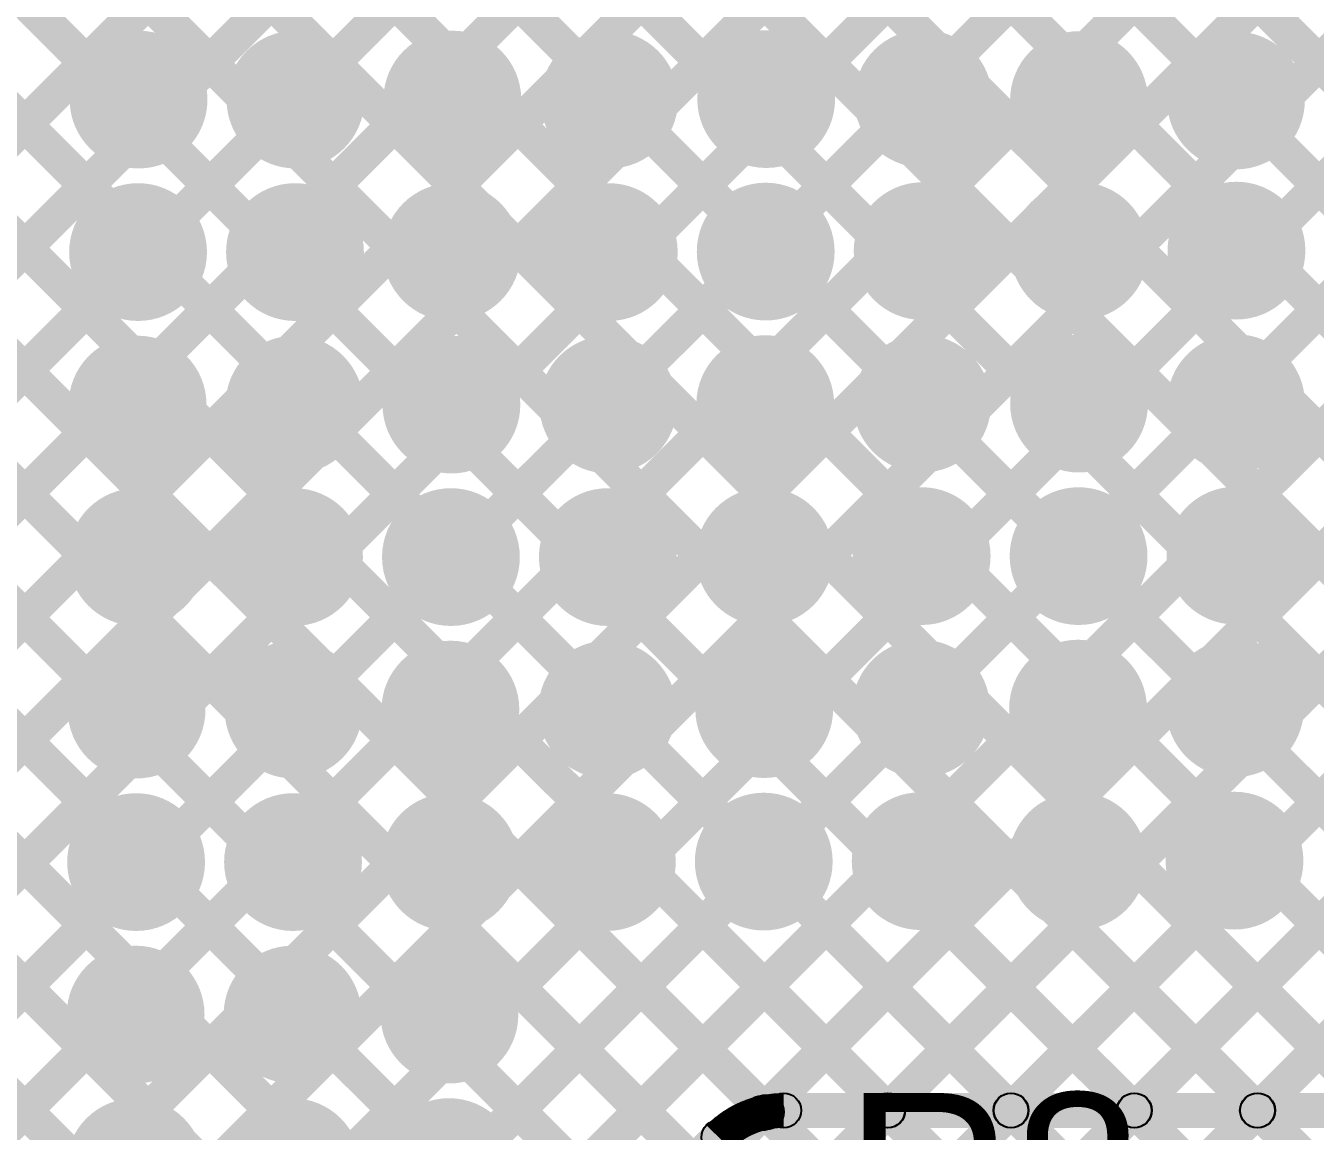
# Model space of a CAD drawing. Header units: millimetres. Extents: x -0.24 to 2.5, y 0 to 2.55.
# Drawn here: x 1.5621 to 1.858, y 0.7962 to 1.0499 of the extents above; entities that cross this region are included whole.
import ezdxf

# ---------------------------------------------------------------- set-up
doc = ezdxf.new("R2010")
doc.units = ezdxf.units.MM
doc.header["$MEASUREMENT"] = 0
for name, color, linetype in [('BottomLayer', 5, 'Continuous'), ('BottomSolder', 6, 'Continuous'), ('TopLayer', 1, 'Continuous'), ('TopOverlay', 2, 'Continuous'), ('TopSolder', 216, 'Continuous'), ('ViaHoleLayer', 16, 'Continuous')]:
    doc.layers.add(name, color=color, linetype=linetype)

msp = doc.modelspace()

# ---------------------------------------------------------------- hatches: boundary and pattern name
at = {"layer": 'BottomLayer'}
for points in [[(1.48883, 0.9203), (1.48317, 0.92596), (2.01956, 1.46235), (2.02522, 1.45669)], [(1.48883, 0.89202), (1.48317, 0.89767), (2.04784, 1.46235), (2.0535, 1.45669)], [(1.48883, 0.94859), (1.48317, 0.95424), (1.97344, 1.44451), (1.9791, 1.43886)], [(1.48883, 0.86373), (1.48317, 0.86939), (2.04917, 1.43539), (2.05483, 1.42973)], [(1.48317, 1.4115), (1.48883, 1.41716), (2.13583, 0.77016), (2.13017, 0.7645)], [(1.48883, 0.83545), (1.48317, 0.84111), (2.05385, 1.41178), (2.05951, 1.40613)], [(1.48883, 0.80716), (1.48317, 0.81282), (2.06698, 1.39663), (2.07264, 1.39098)], [(1.48317, 1.38322), (1.48883, 1.38888), (2.13583, 0.74188), (2.13017, 0.73622)], [(1.48317, 1.35494), (1.48883, 1.36059), (2.13583, 0.71359), (2.13017, 0.70794)], [(1.48317, 1.32665), (1.48883, 1.33231), (2.10831, 0.71283), (2.10265, 0.70717)], [(1.48317, 1.29837), (1.48883, 1.30402), (2.08002, 0.71283), (2.07437, 0.70717)], [(1.48883, 0.77888), (1.48317, 0.78454), (1.99157, 1.29294), (1.99723, 1.28728)], [(1.48317, 1.27008), (1.48883, 1.27574), (2.05174, 0.71283), (2.04608, 0.70717)], [(1.49351, 0.75528), (1.48785, 0.76093), (1.99317, 1.26625), (1.99883, 1.2606)], [(1.48317, 1.2418), (1.48883, 1.24745), (2.02345, 0.71283), (2.0178, 0.70717)], [(1.5057, 0.73918), (1.50004, 0.74484), (1.99317, 1.23797), (1.99883, 1.23231)], [(1.48317, 1.21351), (1.48883, 1.21917), (1.99517, 0.71283), (1.98951, 0.70717)], [(1.52397, 0.72917), (1.51832, 0.73483), (1.9963, 1.21281), (2.00196, 1.20716)], [(1.55026, 0.72717), (1.5446, 0.73283), (2.00754, 1.19577), (2.01319, 1.19011)], [(1.48317, 1.18523), (1.48883, 1.19089), (1.97583, 0.70389), (1.97017, 0.69823)], [(1.5788, 0.72743), (1.57315, 0.73309), (2.02504, 1.18499), (2.0307, 1.17933)], [(1.57459, 0.66665), (1.56893, 0.6723), (2.079, 1.18238), (2.08466, 1.17672)], [(1.57906, 0.64284), (1.57341, 0.6485), (2.10729, 1.18238), (2.11294, 1.17672)], [(1.59449, 0.71484), (1.58883, 0.72049), (2.05072, 1.18238), (2.05637, 1.17672)], [(1.22183, 0.25732), (1.21617, 0.26298), (2.12965, 1.17646), (2.13531, 1.1708)], [(1.48317, 1.15695), (1.48883, 1.1626), (1.9526, 0.69883), (1.94695, 0.69317)], [(1.22183, 0.22904), (1.21617, 0.23469), (2.13714, 1.15567), (2.1428, 1.15001)], [(1.222, 0.20092), (1.21634, 0.20658), (2.16059, 1.15083), (2.16625, 1.14517)], [(1.23126, 0.1819), (1.22561, 0.18756), (2.18887, 1.15083), (2.19453, 1.14517)], [(1.48317, 1.12866), (1.48883, 1.13432), (1.92432, 0.69883), (1.91866, 0.69317)], [(1.48317, 1.10038), (1.48883, 1.10603), (1.91003, 0.68483), (1.90438, 0.67917)], [(1.48317, 1.07209), (1.48883, 1.07775), (1.88766, 0.67891), (1.88201, 0.67326)], [(1.48317, 1.04381), (1.48883, 1.04947), (1.87514, 0.66315), (1.86948, 0.6575)], [(1.48317, 1.01553), (1.48883, 1.02118), (1.89971, 0.6103), (1.89405, 0.60465)], [(1.48317, 0.98724), (1.48883, 0.9929), (1.88091, 0.60081), (1.87526, 0.59516)], [(1.48317, 0.95896), (1.48883, 0.96461), (1.87071, 0.58274), (1.86505, 0.57708)], [(1.48317, 0.93067), (1.48883, 0.93633), (2.00683, 0.41833), (2.00117, 0.41267)], [(1.48317, 0.90239), (1.48883, 0.90805), (2.00683, 0.39005), (2.00117, 0.38439)], [(1.48317, 0.8741), (1.48883, 0.87976), (2.00683, 0.36176), (2.00117, 0.3561)]]:
    msp.add_hatch(color=5, dxfattribs=at).paths.add_polyline_path(points)
h = msp.add_hatch(color=5, dxfattribs=at)
edge = h.paths.add_edge_path()
edge.add_arc((1.588, 1.033), 0.01181, 0, 360)
h = msp.add_hatch(color=5, dxfattribs=at)
edge = h.paths.add_edge_path()
edge.add_arc((1.624, 1.033), 0.01181, 0, 360)
h = msp.add_hatch(color=5, dxfattribs=at)
edge = h.paths.add_edge_path()
edge.add_arc((1.66, 1.033), 0.01181, 0, 360)
h = msp.add_hatch(color=5, dxfattribs=at)
edge = h.paths.add_edge_path()
edge.add_arc((1.696, 1.033), 0.01181, 0, 360)
h = msp.add_hatch(color=5, dxfattribs=at)
edge = h.paths.add_edge_path()
edge.add_arc((1.732, 1.03311), 0.01181, 0, 360)
h = msp.add_hatch(color=5, dxfattribs=at)
edge = h.paths.add_edge_path()
edge.add_arc((1.768, 1.03322), 0.01181, 0, 360)
h = msp.add_hatch(color=5, dxfattribs=at)
edge = h.paths.add_edge_path()
edge.add_arc((1.80377, 1.03289), 0.01181, 0, 360)
h = msp.add_hatch(color=5, dxfattribs=at)
edge = h.paths.add_edge_path()
edge.add_arc((1.83977, 1.03278), 0.01181, 0, 360)
h = msp.add_hatch(color=5, dxfattribs=at)
edge = h.paths.add_edge_path()
edge.add_arc((1.58789, 0.998), 0.01181, 0, 360)
h = msp.add_hatch(color=5, dxfattribs=at)
edge = h.paths.add_edge_path()
edge.add_arc((1.62389, 0.998), 0.01181, 0, 360)
h = msp.add_hatch(color=5, dxfattribs=at)
edge = h.paths.add_edge_path()
edge.add_arc((1.65989, 0.998), 0.01181, 0, 360)
h = msp.add_hatch(color=5, dxfattribs=at)
edge = h.paths.add_edge_path()
edge.add_arc((1.69589, 0.998), 0.01181, 0, 360)
h = msp.add_hatch(color=5, dxfattribs=at)
edge = h.paths.add_edge_path()
edge.add_arc((1.73189, 0.99811), 0.01181, 0, 360)
h = msp.add_hatch(color=5, dxfattribs=at)
edge = h.paths.add_edge_path()
edge.add_arc((1.76789, 0.99822), 0.01181, 0, 360)
h = msp.add_hatch(color=5, dxfattribs=at)
edge = h.paths.add_edge_path()
edge.add_arc((1.80389, 0.99822), 0.01181, 0, 360)
h = msp.add_hatch(color=5, dxfattribs=at)
edge = h.paths.add_edge_path()
edge.add_arc((1.83989, 0.99833), 0.01181, 0, 360)
h = msp.add_hatch(color=5, dxfattribs=at)
edge = h.paths.add_edge_path()
edge.add_arc((1.58778, 0.963), 0.01181, 0, 360)
h = msp.add_hatch(color=5, dxfattribs=at)
edge = h.paths.add_edge_path()
edge.add_arc((1.62378, 0.963), 0.01181, 0, 360)
h = msp.add_hatch(color=5, dxfattribs=at)
edge = h.paths.add_edge_path()
edge.add_arc((1.65978, 0.963), 0.01181, 0, 360)
h = msp.add_hatch(color=5, dxfattribs=at)
edge = h.paths.add_edge_path()
edge.add_arc((1.69578, 0.963), 0.01181, 0, 360)
h = msp.add_hatch(color=5, dxfattribs=at)
edge = h.paths.add_edge_path()
edge.add_arc((1.73178, 0.96311), 0.01181, 0, 360)
h = msp.add_hatch(color=5, dxfattribs=at)
edge = h.paths.add_edge_path()
edge.add_arc((1.76778, 0.96322), 0.01181, 0, 360)
h = msp.add_hatch(color=5, dxfattribs=at)
edge = h.paths.add_edge_path()
edge.add_arc((1.80378, 0.96322), 0.01181, 0, 360)
h = msp.add_hatch(color=5, dxfattribs=at)
edge = h.paths.add_edge_path()
edge.add_arc((1.83978, 0.96333), 0.01181, 0, 360)
h = msp.add_hatch(color=5, dxfattribs=at)
edge = h.paths.add_edge_path()
edge.add_arc((1.58767, 0.928), 0.01181, 0, 360)
h = msp.add_hatch(color=5, dxfattribs=at)
edge = h.paths.add_edge_path()
edge.add_arc((1.62367, 0.928), 0.01181, 0, 360)
h = msp.add_hatch(color=5, dxfattribs=at)
edge = h.paths.add_edge_path()
edge.add_arc((1.65967, 0.928), 0.01181, 0, 360)
h = msp.add_hatch(color=5, dxfattribs=at)
edge = h.paths.add_edge_path()
edge.add_arc((1.69567, 0.928), 0.01181, 0, 360)
h = msp.add_hatch(color=5, dxfattribs=at)
edge = h.paths.add_edge_path()
edge.add_arc((1.73167, 0.92811), 0.01181, 0, 360)
h = msp.add_hatch(color=5, dxfattribs=at)
edge = h.paths.add_edge_path()
edge.add_arc((1.76767, 0.92822), 0.01181, 0, 360)
h = msp.add_hatch(color=5, dxfattribs=at)
edge = h.paths.add_edge_path()
edge.add_arc((1.80367, 0.92822), 0.01181, 0, 360)
h = msp.add_hatch(color=5, dxfattribs=at)
edge = h.paths.add_edge_path()
edge.add_arc((1.83967, 0.92833), 0.01181, 0, 360)
h = msp.add_hatch(color=5, dxfattribs=at)
edge = h.paths.add_edge_path()
edge.add_arc((1.58755, 0.893), 0.01181, 0, 360)
h = msp.add_hatch(color=5, dxfattribs=at)
edge = h.paths.add_edge_path()
edge.add_arc((1.62355, 0.893), 0.01181, 0, 360)
h = msp.add_hatch(color=5, dxfattribs=at)
edge = h.paths.add_edge_path()
edge.add_arc((1.65955, 0.893), 0.01181, 0, 360)
h = msp.add_hatch(color=5, dxfattribs=at)
edge = h.paths.add_edge_path()
edge.add_arc((1.69555, 0.893), 0.01181, 0, 360)
h = msp.add_hatch(color=5, dxfattribs=at)
edge = h.paths.add_edge_path()
edge.add_arc((1.73155, 0.89311), 0.01181, 0, 360)
h = msp.add_hatch(color=5, dxfattribs=at)
edge = h.paths.add_edge_path()
edge.add_arc((1.76755, 0.89322), 0.01181, 0, 360)
h = msp.add_hatch(color=5, dxfattribs=at)
edge = h.paths.add_edge_path()
edge.add_arc((1.80355, 0.89322), 0.01181, 0, 360)
h = msp.add_hatch(color=5, dxfattribs=at)
edge = h.paths.add_edge_path()
edge.add_arc((1.83955, 0.89333), 0.01181, 0, 360)
h = msp.add_hatch(color=5, dxfattribs=at)
edge = h.paths.add_edge_path()
edge.add_arc((1.58744, 0.858), 0.01181, 0, 360)
h = msp.add_hatch(color=5, dxfattribs=at)
edge = h.paths.add_edge_path()
edge.add_arc((1.62344, 0.858), 0.01181, 0, 360)
h = msp.add_hatch(color=5, dxfattribs=at)
edge = h.paths.add_edge_path()
edge.add_arc((1.65944, 0.858), 0.01181, 0, 360)
h = msp.add_hatch(color=5, dxfattribs=at)
edge = h.paths.add_edge_path()
edge.add_arc((1.69544, 0.858), 0.01181, 0, 360)
h = msp.add_hatch(color=5, dxfattribs=at)
edge = h.paths.add_edge_path()
edge.add_arc((1.73144, 0.85811), 0.01181, 0, 360)
h = msp.add_hatch(color=5, dxfattribs=at)
edge = h.paths.add_edge_path()
edge.add_arc((1.76744, 0.85822), 0.01181, 0, 360)
h = msp.add_hatch(color=5, dxfattribs=at)
edge = h.paths.add_edge_path()
edge.add_arc((1.80344, 0.85822), 0.01181, 0, 360)
h = msp.add_hatch(color=5, dxfattribs=at)
edge = h.paths.add_edge_path()
edge.add_arc((1.83944, 0.85833), 0.01181, 0, 360)
h = msp.add_hatch(color=5, dxfattribs=at)
edge = h.paths.add_edge_path()
edge.add_arc((1.58733, 0.823), 0.01181, 0, 360)
h = msp.add_hatch(color=5, dxfattribs=at)
edge = h.paths.add_edge_path()
edge.add_arc((1.62333, 0.823), 0.01181, 0, 360)
h = msp.add_hatch(color=5, dxfattribs=at)
edge = h.paths.add_edge_path()
edge.add_arc((1.65933, 0.823), 0.01181, 0, 360)
h = msp.add_hatch(color=5, dxfattribs=at)
edge = h.paths.add_edge_path()
edge.add_arc((1.58722, 0.788), 0.01181, 0, 360)
h = msp.add_hatch(color=5, dxfattribs=at)
edge = h.paths.add_edge_path()
edge.add_arc((1.62322, 0.788), 0.01181, 0, 360)
h = msp.add_hatch(color=5, dxfattribs=at)
edge = h.paths.add_edge_path()
edge.add_arc((1.65922, 0.788), 0.01181, 0, 360)
at = {"layer": 'BottomSolder'}
h = msp.add_hatch(color=6, dxfattribs=at)
edge = h.paths.add_edge_path()
edge.add_arc((1.588, 1.033), 0.01581, 0, 360)
h = msp.add_hatch(color=6, dxfattribs=at)
edge = h.paths.add_edge_path()
edge.add_arc((1.624, 1.033), 0.01581, 0, 360)
h = msp.add_hatch(color=6, dxfattribs=at)
edge = h.paths.add_edge_path()
edge.add_arc((1.66, 1.033), 0.01581, 0, 360)
h = msp.add_hatch(color=6, dxfattribs=at)
edge = h.paths.add_edge_path()
edge.add_arc((1.696, 1.033), 0.01581, 0, 360)
h = msp.add_hatch(color=6, dxfattribs=at)
edge = h.paths.add_edge_path()
edge.add_arc((1.732, 1.03311), 0.01581, 0, 360)
h = msp.add_hatch(color=6, dxfattribs=at)
edge = h.paths.add_edge_path()
edge.add_arc((1.768, 1.03322), 0.01581, 0, 360)
h = msp.add_hatch(color=6, dxfattribs=at)
edge = h.paths.add_edge_path()
edge.add_arc((1.80377, 1.03289), 0.01581, 0, 360)
h = msp.add_hatch(color=6, dxfattribs=at)
edge = h.paths.add_edge_path()
edge.add_arc((1.83977, 1.03278), 0.01581, 0, 360)
h = msp.add_hatch(color=6, dxfattribs=at)
edge = h.paths.add_edge_path()
edge.add_arc((1.58789, 0.998), 0.01581, 0, 360)
h = msp.add_hatch(color=6, dxfattribs=at)
edge = h.paths.add_edge_path()
edge.add_arc((1.62389, 0.998), 0.01581, 0, 360)
h = msp.add_hatch(color=6, dxfattribs=at)
edge = h.paths.add_edge_path()
edge.add_arc((1.65989, 0.998), 0.01581, 0, 360)
h = msp.add_hatch(color=6, dxfattribs=at)
edge = h.paths.add_edge_path()
edge.add_arc((1.69589, 0.998), 0.01581, 0, 360)
h = msp.add_hatch(color=6, dxfattribs=at)
edge = h.paths.add_edge_path()
edge.add_arc((1.73189, 0.99811), 0.01581, 0, 360)
h = msp.add_hatch(color=6, dxfattribs=at)
edge = h.paths.add_edge_path()
edge.add_arc((1.76789, 0.99822), 0.01581, 0, 360)
h = msp.add_hatch(color=6, dxfattribs=at)
edge = h.paths.add_edge_path()
edge.add_arc((1.80389, 0.99822), 0.01581, 0, 360)
h = msp.add_hatch(color=6, dxfattribs=at)
edge = h.paths.add_edge_path()
edge.add_arc((1.83989, 0.99833), 0.01581, 0, 360)
h = msp.add_hatch(color=6, dxfattribs=at)
edge = h.paths.add_edge_path()
edge.add_arc((1.58778, 0.963), 0.01581, 0, 360)
h = msp.add_hatch(color=6, dxfattribs=at)
edge = h.paths.add_edge_path()
edge.add_arc((1.62378, 0.963), 0.01581, 0, 360)
h = msp.add_hatch(color=6, dxfattribs=at)
edge = h.paths.add_edge_path()
edge.add_arc((1.65978, 0.963), 0.01581, 0, 360)
h = msp.add_hatch(color=6, dxfattribs=at)
edge = h.paths.add_edge_path()
edge.add_arc((1.69578, 0.963), 0.01581, 0, 360)
h = msp.add_hatch(color=6, dxfattribs=at)
edge = h.paths.add_edge_path()
edge.add_arc((1.73178, 0.96311), 0.01581, 0, 360)
h = msp.add_hatch(color=6, dxfattribs=at)
edge = h.paths.add_edge_path()
edge.add_arc((1.76778, 0.96322), 0.01581, 0, 360)
h = msp.add_hatch(color=6, dxfattribs=at)
edge = h.paths.add_edge_path()
edge.add_arc((1.80378, 0.96322), 0.01581, 0, 360)
h = msp.add_hatch(color=6, dxfattribs=at)
edge = h.paths.add_edge_path()
edge.add_arc((1.83978, 0.96333), 0.01581, 0, 360)
h = msp.add_hatch(color=6, dxfattribs=at)
edge = h.paths.add_edge_path()
edge.add_arc((1.58767, 0.928), 0.01581, 0, 360)
h = msp.add_hatch(color=6, dxfattribs=at)
edge = h.paths.add_edge_path()
edge.add_arc((1.62367, 0.928), 0.01581, 0, 360)
h = msp.add_hatch(color=6, dxfattribs=at)
edge = h.paths.add_edge_path()
edge.add_arc((1.65967, 0.928), 0.01581, 0, 360)
h = msp.add_hatch(color=6, dxfattribs=at)
edge = h.paths.add_edge_path()
edge.add_arc((1.69567, 0.928), 0.01581, 0, 360)
h = msp.add_hatch(color=6, dxfattribs=at)
edge = h.paths.add_edge_path()
edge.add_arc((1.73167, 0.92811), 0.01581, 0, 360)
h = msp.add_hatch(color=6, dxfattribs=at)
edge = h.paths.add_edge_path()
edge.add_arc((1.76767, 0.92822), 0.01581, 0, 360)
h = msp.add_hatch(color=6, dxfattribs=at)
edge = h.paths.add_edge_path()
edge.add_arc((1.80367, 0.92822), 0.01581, 0, 360)
h = msp.add_hatch(color=6, dxfattribs=at)
edge = h.paths.add_edge_path()
edge.add_arc((1.83967, 0.92833), 0.01581, 0, 360)
h = msp.add_hatch(color=6, dxfattribs=at)
edge = h.paths.add_edge_path()
edge.add_arc((1.58755, 0.893), 0.01581, 0, 360)
h = msp.add_hatch(color=6, dxfattribs=at)
edge = h.paths.add_edge_path()
edge.add_arc((1.62355, 0.893), 0.01581, 0, 360)
h = msp.add_hatch(color=6, dxfattribs=at)
edge = h.paths.add_edge_path()
edge.add_arc((1.65955, 0.893), 0.01581, 0, 360)
h = msp.add_hatch(color=6, dxfattribs=at)
edge = h.paths.add_edge_path()
edge.add_arc((1.69555, 0.893), 0.01581, 0, 360)
h = msp.add_hatch(color=6, dxfattribs=at)
edge = h.paths.add_edge_path()
edge.add_arc((1.73155, 0.89311), 0.01581, 0, 360)
h = msp.add_hatch(color=6, dxfattribs=at)
edge = h.paths.add_edge_path()
edge.add_arc((1.76755, 0.89322), 0.01581, 0, 360)
h = msp.add_hatch(color=6, dxfattribs=at)
edge = h.paths.add_edge_path()
edge.add_arc((1.80355, 0.89322), 0.01581, 0, 360)
h = msp.add_hatch(color=6, dxfattribs=at)
edge = h.paths.add_edge_path()
edge.add_arc((1.83955, 0.89333), 0.01581, 0, 360)
h = msp.add_hatch(color=6, dxfattribs=at)
edge = h.paths.add_edge_path()
edge.add_arc((1.58744, 0.858), 0.01581, 0, 360)
h = msp.add_hatch(color=6, dxfattribs=at)
edge = h.paths.add_edge_path()
edge.add_arc((1.62344, 0.858), 0.01581, 0, 360)
h = msp.add_hatch(color=6, dxfattribs=at)
edge = h.paths.add_edge_path()
edge.add_arc((1.65944, 0.858), 0.01581, 0, 360)
h = msp.add_hatch(color=6, dxfattribs=at)
edge = h.paths.add_edge_path()
edge.add_arc((1.69544, 0.858), 0.01581, 0, 360)
h = msp.add_hatch(color=6, dxfattribs=at)
edge = h.paths.add_edge_path()
edge.add_arc((1.73144, 0.85811), 0.01581, 0, 360)
h = msp.add_hatch(color=6, dxfattribs=at)
edge = h.paths.add_edge_path()
edge.add_arc((1.76744, 0.85822), 0.01581, 0, 360)
h = msp.add_hatch(color=6, dxfattribs=at)
edge = h.paths.add_edge_path()
edge.add_arc((1.80344, 0.85822), 0.01581, 0, 360)
h = msp.add_hatch(color=6, dxfattribs=at)
edge = h.paths.add_edge_path()
edge.add_arc((1.83944, 0.85833), 0.01581, 0, 360)
h = msp.add_hatch(color=6, dxfattribs=at)
edge = h.paths.add_edge_path()
edge.add_arc((1.58733, 0.823), 0.01581, 0, 360)
h = msp.add_hatch(color=6, dxfattribs=at)
edge = h.paths.add_edge_path()
edge.add_arc((1.62333, 0.823), 0.01581, 0, 360)
h = msp.add_hatch(color=6, dxfattribs=at)
edge = h.paths.add_edge_path()
edge.add_arc((1.65933, 0.823), 0.01581, 0, 360)
h = msp.add_hatch(color=6, dxfattribs=at)
edge = h.paths.add_edge_path()
edge.add_arc((1.58722, 0.788), 0.01581, 0, 360)
h = msp.add_hatch(color=6, dxfattribs=at)
edge = h.paths.add_edge_path()
edge.add_arc((1.62322, 0.788), 0.01581, 0, 360)
h = msp.add_hatch(color=6, dxfattribs=at)
edge = h.paths.add_edge_path()
edge.add_arc((1.65922, 0.788), 0.01581, 0, 360)
at = {"layer": 'TopLayer'}
for points in [[(1.84753, 0.79817), (1.84187, 0.80383), (2.22039, 1.18234), (2.22605, 1.17669)], [(1.27641, 0.73617), (1.27076, 0.74183), (1.67976, 1.15083), (1.68541, 1.14517)], [(1.30442, 0.73589), (1.29876, 0.74155), (1.70804, 1.15083), (1.7137, 1.14517)], [(1.32992, 0.73311), (1.32426, 0.73877), (1.73633, 1.15083), (1.74198, 1.14517)], [(1.3582, 0.73311), (1.35255, 0.73877), (1.76461, 1.15083), (1.77027, 1.14517)], [(1.38649, 0.73311), (1.38083, 0.73877), (1.79289, 1.15083), (1.79855, 1.14517)], [(1.38181, 1.14517), (1.38747, 1.15083), (1.73485, 0.80345), (1.72919, 0.79779)], [(1.40766, 0.726), (1.40201, 0.73166), (1.82118, 1.15083), (1.82684, 1.14517)], [(1.41009, 1.14517), (1.41575, 1.15083), (1.76275, 0.80383), (1.75709, 0.79817)], [(1.43838, 1.14517), (1.44403, 1.15083), (1.79103, 0.80383), (1.78538, 0.79817)], [(1.44612, 0.73617), (1.44046, 0.74183), (1.84946, 1.15083), (1.85512, 1.14517)], [(1.46666, 1.14517), (1.47232, 1.15083), (1.81932, 0.80383), (1.81366, 0.79817)], [(1.4744, 0.73617), (1.46875, 0.74183), (1.87775, 1.15083), (1.8834, 1.14517)], [(1.49369, 0.72717), (1.48803, 0.73283), (1.90603, 1.15083), (1.91169, 1.14517)], [(1.49495, 1.14517), (1.5006, 1.15083), (1.8476, 0.80383), (1.84195, 0.79817)], [(1.52197, 0.72717), (1.51632, 0.73283), (1.93432, 1.15083), (1.93997, 1.14517)], [(1.52323, 1.14517), (1.52889, 1.15083), (1.87589, 0.80383), (1.87023, 0.79817)], [(1.55026, 0.72717), (1.5446, 0.73283), (1.9626, 1.15083), (1.96826, 1.14517)], [(1.55151, 1.14517), (1.55717, 1.15083), (1.90417, 0.80383), (1.89851, 0.79817)], [(1.5788, 0.72743), (1.57315, 0.73309), (1.99088, 1.15083), (1.99654, 1.14517)], [(1.58011, 0.67217), (1.57445, 0.67783), (2.04745, 1.15083), (2.05311, 1.14517)], [(1.5798, 1.14517), (1.58545, 1.15083), (1.93245, 0.80383), (1.9268, 0.79817)], [(1.59449, 0.71484), (1.58883, 0.72049), (2.01917, 1.15083), (2.02483, 1.14517)], [(1.60808, 1.14517), (1.61374, 1.15083), (1.96074, 0.80383), (1.95508, 0.79817)], [(1.63637, 1.14517), (1.64202, 1.15083), (1.98902, 0.80383), (1.98337, 0.79817)], [(1.66465, 1.14517), (1.67031, 1.15083), (2.01731, 0.80383), (2.01165, 0.79817)], [(1.69294, 1.14517), (1.69859, 1.15083), (2.04559, 0.80383), (2.03994, 0.79817)], [(1.72122, 1.14517), (1.72688, 1.15083), (2.07388, 0.80383), (2.06822, 0.79817)], [(1.73378, 0.79756), (1.72812, 0.80321), (2.07574, 1.15083), (2.08139, 1.14517)], [(1.7495, 1.14517), (1.75516, 1.15083), (2.10216, 0.80383), (2.0965, 0.79817)], [(1.76268, 0.79817), (1.75702, 0.80383), (2.10402, 1.15083), (2.10968, 1.14517)], [(1.79096, 0.79817), (1.78531, 0.80383), (2.13231, 1.15083), (2.13796, 1.14517)], [(1.81925, 0.79817), (1.81359, 0.80383), (2.16059, 1.15083), (2.16625, 1.14517)], [(1.36964, 1.12906), (1.3753, 1.13471), (1.71816, 0.79186), (1.7125, 0.7862)], [(1.37217, 1.09824), (1.37783, 1.1039), (1.70401, 0.77771), (1.69836, 0.77206)], [(1.39111, 1.05102), (1.39677, 1.05668), (1.69228, 0.76116), (1.68662, 0.75551)], [(1.38964, 1.0242), (1.3953, 1.02986), (1.69183, 0.73333), (1.68617, 0.72767)], [(1.3755, 1.01006), (1.38116, 1.01572), (1.69183, 0.70505), (1.68617, 0.69939)], [(1.3521, 1.00517), (1.35776, 1.01083), (1.68645, 0.68214), (1.68079, 0.67649)], [(1.736, 0.797), (1.736, 0.805), (2.31, 0.805), (2.31, 0.797)], [(1.69801, 0.76606), (1.69236, 0.77171), (1.71829, 0.79764), (1.72394, 0.79199)]]:
    msp.add_hatch(color=1, dxfattribs=at).paths.add_polyline_path(points)
h = msp.add_hatch(color=1, dxfattribs=at)
edge = h.paths.add_edge_path()
edge.add_arc((1.588, 1.033), 0.01181, 0, 360)
h = msp.add_hatch(color=1, dxfattribs=at)
edge = h.paths.add_edge_path()
edge.add_arc((1.624, 1.033), 0.01181, 0, 360)
h = msp.add_hatch(color=1, dxfattribs=at)
edge = h.paths.add_edge_path()
edge.add_arc((1.66, 1.033), 0.01181, 0, 360)
h = msp.add_hatch(color=1, dxfattribs=at)
edge = h.paths.add_edge_path()
edge.add_arc((1.696, 1.033), 0.01181, 0, 360)
h = msp.add_hatch(color=1, dxfattribs=at)
edge = h.paths.add_edge_path()
edge.add_arc((1.732, 1.03311), 0.01181, 0, 360)
h = msp.add_hatch(color=1, dxfattribs=at)
edge = h.paths.add_edge_path()
edge.add_arc((1.768, 1.03322), 0.01181, 0, 360)
h = msp.add_hatch(color=1, dxfattribs=at)
edge = h.paths.add_edge_path()
edge.add_arc((1.80377, 1.03289), 0.01181, 0, 360)
h = msp.add_hatch(color=1, dxfattribs=at)
edge = h.paths.add_edge_path()
edge.add_arc((1.83977, 1.03278), 0.01181, 0, 360)
h = msp.add_hatch(color=1, dxfattribs=at)
edge = h.paths.add_edge_path()
edge.add_arc((1.58789, 0.998), 0.01181, 0, 360)
h = msp.add_hatch(color=1, dxfattribs=at)
edge = h.paths.add_edge_path()
edge.add_arc((1.62389, 0.998), 0.01181, 0, 360)
h = msp.add_hatch(color=1, dxfattribs=at)
edge = h.paths.add_edge_path()
edge.add_arc((1.65989, 0.998), 0.01181, 0, 360)
h = msp.add_hatch(color=1, dxfattribs=at)
edge = h.paths.add_edge_path()
edge.add_arc((1.69589, 0.998), 0.01181, 0, 360)
h = msp.add_hatch(color=1, dxfattribs=at)
edge = h.paths.add_edge_path()
edge.add_arc((1.73189, 0.99811), 0.01181, 0, 360)
h = msp.add_hatch(color=1, dxfattribs=at)
edge = h.paths.add_edge_path()
edge.add_arc((1.76789, 0.99822), 0.01181, 0, 360)
h = msp.add_hatch(color=1, dxfattribs=at)
edge = h.paths.add_edge_path()
edge.add_arc((1.80389, 0.99822), 0.01181, 0, 360)
h = msp.add_hatch(color=1, dxfattribs=at)
edge = h.paths.add_edge_path()
edge.add_arc((1.83989, 0.99833), 0.01181, 0, 360)
h = msp.add_hatch(color=1, dxfattribs=at)
edge = h.paths.add_edge_path()
edge.add_arc((1.58778, 0.963), 0.01181, 0, 360)
h = msp.add_hatch(color=1, dxfattribs=at)
edge = h.paths.add_edge_path()
edge.add_arc((1.62378, 0.963), 0.01181, 0, 360)
h = msp.add_hatch(color=1, dxfattribs=at)
edge = h.paths.add_edge_path()
edge.add_arc((1.65978, 0.963), 0.01181, 0, 360)
h = msp.add_hatch(color=1, dxfattribs=at)
edge = h.paths.add_edge_path()
edge.add_arc((1.69578, 0.963), 0.01181, 0, 360)
h = msp.add_hatch(color=1, dxfattribs=at)
edge = h.paths.add_edge_path()
edge.add_arc((1.73178, 0.96311), 0.01181, 0, 360)
h = msp.add_hatch(color=1, dxfattribs=at)
edge = h.paths.add_edge_path()
edge.add_arc((1.76778, 0.96322), 0.01181, 0, 360)
h = msp.add_hatch(color=1, dxfattribs=at)
edge = h.paths.add_edge_path()
edge.add_arc((1.80378, 0.96322), 0.01181, 0, 360)
h = msp.add_hatch(color=1, dxfattribs=at)
edge = h.paths.add_edge_path()
edge.add_arc((1.83978, 0.96333), 0.01181, 0, 360)
h = msp.add_hatch(color=1, dxfattribs=at)
edge = h.paths.add_edge_path()
edge.add_arc((1.58767, 0.928), 0.01181, 0, 360)
h = msp.add_hatch(color=1, dxfattribs=at)
edge = h.paths.add_edge_path()
edge.add_arc((1.62367, 0.928), 0.01181, 0, 360)
h = msp.add_hatch(color=1, dxfattribs=at)
edge = h.paths.add_edge_path()
edge.add_arc((1.65967, 0.928), 0.01181, 0, 360)
h = msp.add_hatch(color=1, dxfattribs=at)
edge = h.paths.add_edge_path()
edge.add_arc((1.69567, 0.928), 0.01181, 0, 360)
h = msp.add_hatch(color=1, dxfattribs=at)
edge = h.paths.add_edge_path()
edge.add_arc((1.73167, 0.92811), 0.01181, 0, 360)
h = msp.add_hatch(color=1, dxfattribs=at)
edge = h.paths.add_edge_path()
edge.add_arc((1.76767, 0.92822), 0.01181, 0, 360)
h = msp.add_hatch(color=1, dxfattribs=at)
edge = h.paths.add_edge_path()
edge.add_arc((1.80367, 0.92822), 0.01181, 0, 360)
h = msp.add_hatch(color=1, dxfattribs=at)
edge = h.paths.add_edge_path()
edge.add_arc((1.83967, 0.92833), 0.01181, 0, 360)
h = msp.add_hatch(color=1, dxfattribs=at)
edge = h.paths.add_edge_path()
edge.add_arc((1.58755, 0.893), 0.01181, 0, 360)
h = msp.add_hatch(color=1, dxfattribs=at)
edge = h.paths.add_edge_path()
edge.add_arc((1.62355, 0.893), 0.01181, 0, 360)
h = msp.add_hatch(color=1, dxfattribs=at)
edge = h.paths.add_edge_path()
edge.add_arc((1.65955, 0.893), 0.01181, 0, 360)
h = msp.add_hatch(color=1, dxfattribs=at)
edge = h.paths.add_edge_path()
edge.add_arc((1.69555, 0.893), 0.01181, 0, 360)
h = msp.add_hatch(color=1, dxfattribs=at)
edge = h.paths.add_edge_path()
edge.add_arc((1.73155, 0.89311), 0.01181, 0, 360)
h = msp.add_hatch(color=1, dxfattribs=at)
edge = h.paths.add_edge_path()
edge.add_arc((1.76755, 0.89322), 0.01181, 0, 360)
h = msp.add_hatch(color=1, dxfattribs=at)
edge = h.paths.add_edge_path()
edge.add_arc((1.80355, 0.89322), 0.01181, 0, 360)
h = msp.add_hatch(color=1, dxfattribs=at)
edge = h.paths.add_edge_path()
edge.add_arc((1.83955, 0.89333), 0.01181, 0, 360)
h = msp.add_hatch(color=1, dxfattribs=at)
edge = h.paths.add_edge_path()
edge.add_arc((1.58744, 0.858), 0.01181, 0, 360)
h = msp.add_hatch(color=1, dxfattribs=at)
edge = h.paths.add_edge_path()
edge.add_arc((1.62344, 0.858), 0.01181, 0, 360)
h = msp.add_hatch(color=1, dxfattribs=at)
edge = h.paths.add_edge_path()
edge.add_arc((1.65944, 0.858), 0.01181, 0, 360)
h = msp.add_hatch(color=1, dxfattribs=at)
edge = h.paths.add_edge_path()
edge.add_arc((1.69544, 0.858), 0.01181, 0, 360)
h = msp.add_hatch(color=1, dxfattribs=at)
edge = h.paths.add_edge_path()
edge.add_arc((1.73144, 0.85811), 0.01181, 0, 360)
h = msp.add_hatch(color=1, dxfattribs=at)
edge = h.paths.add_edge_path()
edge.add_arc((1.76744, 0.85822), 0.01181, 0, 360)
h = msp.add_hatch(color=1, dxfattribs=at)
edge = h.paths.add_edge_path()
edge.add_arc((1.80344, 0.85822), 0.01181, 0, 360)
h = msp.add_hatch(color=1, dxfattribs=at)
edge = h.paths.add_edge_path()
edge.add_arc((1.83944, 0.85833), 0.01181, 0, 360)
h = msp.add_hatch(color=1, dxfattribs=at)
edge = h.paths.add_edge_path()
edge.add_arc((1.58733, 0.823), 0.01181, 0, 360)
h = msp.add_hatch(color=1, dxfattribs=at)
edge = h.paths.add_edge_path()
edge.add_arc((1.62333, 0.823), 0.01181, 0, 360)
h = msp.add_hatch(color=1, dxfattribs=at)
edge = h.paths.add_edge_path()
edge.add_arc((1.65933, 0.823), 0.01181, 0, 360)
h = msp.add_hatch(color=1, dxfattribs=at)
edge = h.paths.add_edge_path()
edge.add_arc((1.736, 0.801), 0.004, 0, 360)
h = msp.add_hatch(color=1, dxfattribs=at)
edge = h.paths.add_edge_path()
edge.add_arc((1.736, 0.801), 0.004, 0, 360)
h = msp.add_hatch(color=1, dxfattribs=at)
edge = h.paths.add_edge_path()
edge.add_arc((1.736, 0.801), 0.004, 0, 360)
h = msp.add_hatch(color=1, dxfattribs=at)
edge = h.paths.add_edge_path()
edge.add_arc((1.75985, 0.801), 0.004, 0, 360)
h = msp.add_hatch(color=1, dxfattribs=at)
edge = h.paths.add_edge_path()
edge.add_arc((1.75992, 0.801), 0.004, 0, 360)
h = msp.add_hatch(color=1, dxfattribs=at)
edge = h.paths.add_edge_path()
edge.add_arc((1.78813, 0.801), 0.004, 0, 360)
h = msp.add_hatch(color=1, dxfattribs=at)
edge = h.paths.add_edge_path()
edge.add_arc((1.7882, 0.801), 0.004, 0, 360)
h = msp.add_hatch(color=1, dxfattribs=at)
edge = h.paths.add_edge_path()
edge.add_arc((1.81642, 0.801), 0.004, 0, 360)
h = msp.add_hatch(color=1, dxfattribs=at)
edge = h.paths.add_edge_path()
edge.add_arc((1.81649, 0.801), 0.004, 0, 360)
h = msp.add_hatch(color=1, dxfattribs=at)
edge = h.paths.add_edge_path()
edge.add_arc((1.8447, 0.801), 0.004, 0, 360)
h = msp.add_hatch(color=1, dxfattribs=at)
edge = h.paths.add_edge_path()
edge.add_arc((1.84477, 0.801), 0.004, 0, 360)
h = msp.add_hatch(color=1, dxfattribs=at)
edge = h.paths.add_edge_path()
edge.add_arc((1.73095, 0.80038), 0.004, 0, 360)
h = msp.add_hatch(color=1, dxfattribs=at)
edge = h.paths.add_edge_path()
edge.add_arc((1.73202, 0.80062), 0.004, 0, 360)
h = msp.add_hatch(color=1, dxfattribs=at)
edge = h.paths.add_edge_path()
edge.add_arc((1.58722, 0.788), 0.01181, 0, 360)
h = msp.add_hatch(color=1, dxfattribs=at)
edge = h.paths.add_edge_path()
edge.add_arc((1.62322, 0.788), 0.01181, 0, 360)
h = msp.add_hatch(color=1, dxfattribs=at)
edge = h.paths.add_edge_path()
edge.add_arc((1.65922, 0.788), 0.01181, 0, 360)
h = msp.add_hatch(color=1, dxfattribs=at)
edge = h.paths.add_edge_path()
edge.add_arc((1.72112, 0.79481), 0.004, 0, 360)
h = msp.add_hatch(color=1, dxfattribs=at)
edge = h.paths.add_edge_path()
edge.add_arc((1.72112, 0.79481), 0.004, 0, 360)
h = msp.add_hatch(color=1, dxfattribs=at)
edge = h.paths.add_edge_path()
edge.add_arc((1.72115, 0.79485), 0.004, 0, 360)
at = {"layer": 'TopSolder'}
h = msp.add_hatch(color=216, dxfattribs=at)
edge = h.paths.add_edge_path()
edge.add_arc((1.588, 1.033), 0.01581, 0, 360)
h = msp.add_hatch(color=216, dxfattribs=at)
edge = h.paths.add_edge_path()
edge.add_arc((1.624, 1.033), 0.01581, 0, 360)
h = msp.add_hatch(color=216, dxfattribs=at)
edge = h.paths.add_edge_path()
edge.add_arc((1.66, 1.033), 0.01581, 0, 360)
h = msp.add_hatch(color=216, dxfattribs=at)
edge = h.paths.add_edge_path()
edge.add_arc((1.696, 1.033), 0.01581, 0, 360)
h = msp.add_hatch(color=216, dxfattribs=at)
edge = h.paths.add_edge_path()
edge.add_arc((1.732, 1.03311), 0.01581, 0, 360)
h = msp.add_hatch(color=216, dxfattribs=at)
edge = h.paths.add_edge_path()
edge.add_arc((1.768, 1.03322), 0.01581, 0, 360)
h = msp.add_hatch(color=216, dxfattribs=at)
edge = h.paths.add_edge_path()
edge.add_arc((1.80377, 1.03289), 0.01581, 0, 360)
h = msp.add_hatch(color=216, dxfattribs=at)
edge = h.paths.add_edge_path()
edge.add_arc((1.83977, 1.03278), 0.01581, 0, 360)
h = msp.add_hatch(color=216, dxfattribs=at)
edge = h.paths.add_edge_path()
edge.add_arc((1.58789, 0.998), 0.01581, 0, 360)
h = msp.add_hatch(color=216, dxfattribs=at)
edge = h.paths.add_edge_path()
edge.add_arc((1.62389, 0.998), 0.01581, 0, 360)
h = msp.add_hatch(color=216, dxfattribs=at)
edge = h.paths.add_edge_path()
edge.add_arc((1.65989, 0.998), 0.01581, 0, 360)
h = msp.add_hatch(color=216, dxfattribs=at)
edge = h.paths.add_edge_path()
edge.add_arc((1.69589, 0.998), 0.01581, 0, 360)
h = msp.add_hatch(color=216, dxfattribs=at)
edge = h.paths.add_edge_path()
edge.add_arc((1.73189, 0.99811), 0.01581, 0, 360)
h = msp.add_hatch(color=216, dxfattribs=at)
edge = h.paths.add_edge_path()
edge.add_arc((1.76789, 0.99822), 0.01581, 0, 360)
h = msp.add_hatch(color=216, dxfattribs=at)
edge = h.paths.add_edge_path()
edge.add_arc((1.80389, 0.99822), 0.01581, 0, 360)
h = msp.add_hatch(color=216, dxfattribs=at)
edge = h.paths.add_edge_path()
edge.add_arc((1.83989, 0.99833), 0.01581, 0, 360)
h = msp.add_hatch(color=216, dxfattribs=at)
edge = h.paths.add_edge_path()
edge.add_arc((1.58778, 0.963), 0.01581, 0, 360)
h = msp.add_hatch(color=216, dxfattribs=at)
edge = h.paths.add_edge_path()
edge.add_arc((1.62378, 0.963), 0.01581, 0, 360)
h = msp.add_hatch(color=216, dxfattribs=at)
edge = h.paths.add_edge_path()
edge.add_arc((1.65978, 0.963), 0.01581, 0, 360)
h = msp.add_hatch(color=216, dxfattribs=at)
edge = h.paths.add_edge_path()
edge.add_arc((1.69578, 0.963), 0.01581, 0, 360)
h = msp.add_hatch(color=216, dxfattribs=at)
edge = h.paths.add_edge_path()
edge.add_arc((1.73178, 0.96311), 0.01581, 0, 360)
h = msp.add_hatch(color=216, dxfattribs=at)
edge = h.paths.add_edge_path()
edge.add_arc((1.76778, 0.96322), 0.01581, 0, 360)
h = msp.add_hatch(color=216, dxfattribs=at)
edge = h.paths.add_edge_path()
edge.add_arc((1.80378, 0.96322), 0.01581, 0, 360)
h = msp.add_hatch(color=216, dxfattribs=at)
edge = h.paths.add_edge_path()
edge.add_arc((1.83978, 0.96333), 0.01581, 0, 360)
h = msp.add_hatch(color=216, dxfattribs=at)
edge = h.paths.add_edge_path()
edge.add_arc((1.58767, 0.928), 0.01581, 0, 360)
h = msp.add_hatch(color=216, dxfattribs=at)
edge = h.paths.add_edge_path()
edge.add_arc((1.62367, 0.928), 0.01581, 0, 360)
h = msp.add_hatch(color=216, dxfattribs=at)
edge = h.paths.add_edge_path()
edge.add_arc((1.65967, 0.928), 0.01581, 0, 360)
h = msp.add_hatch(color=216, dxfattribs=at)
edge = h.paths.add_edge_path()
edge.add_arc((1.69567, 0.928), 0.01581, 0, 360)
h = msp.add_hatch(color=216, dxfattribs=at)
edge = h.paths.add_edge_path()
edge.add_arc((1.73167, 0.92811), 0.01581, 0, 360)
h = msp.add_hatch(color=216, dxfattribs=at)
edge = h.paths.add_edge_path()
edge.add_arc((1.76767, 0.92822), 0.01581, 0, 360)
h = msp.add_hatch(color=216, dxfattribs=at)
edge = h.paths.add_edge_path()
edge.add_arc((1.80367, 0.92822), 0.01581, 0, 360)
h = msp.add_hatch(color=216, dxfattribs=at)
edge = h.paths.add_edge_path()
edge.add_arc((1.83967, 0.92833), 0.01581, 0, 360)
h = msp.add_hatch(color=216, dxfattribs=at)
edge = h.paths.add_edge_path()
edge.add_arc((1.58755, 0.893), 0.01581, 0, 360)
h = msp.add_hatch(color=216, dxfattribs=at)
edge = h.paths.add_edge_path()
edge.add_arc((1.62355, 0.893), 0.01581, 0, 360)
h = msp.add_hatch(color=216, dxfattribs=at)
edge = h.paths.add_edge_path()
edge.add_arc((1.65955, 0.893), 0.01581, 0, 360)
h = msp.add_hatch(color=216, dxfattribs=at)
edge = h.paths.add_edge_path()
edge.add_arc((1.69555, 0.893), 0.01581, 0, 360)
h = msp.add_hatch(color=216, dxfattribs=at)
edge = h.paths.add_edge_path()
edge.add_arc((1.73155, 0.89311), 0.01581, 0, 360)
h = msp.add_hatch(color=216, dxfattribs=at)
edge = h.paths.add_edge_path()
edge.add_arc((1.76755, 0.89322), 0.01581, 0, 360)
h = msp.add_hatch(color=216, dxfattribs=at)
edge = h.paths.add_edge_path()
edge.add_arc((1.80355, 0.89322), 0.01581, 0, 360)
h = msp.add_hatch(color=216, dxfattribs=at)
edge = h.paths.add_edge_path()
edge.add_arc((1.83955, 0.89333), 0.01581, 0, 360)
h = msp.add_hatch(color=216, dxfattribs=at)
edge = h.paths.add_edge_path()
edge.add_arc((1.58744, 0.858), 0.01581, 0, 360)
h = msp.add_hatch(color=216, dxfattribs=at)
edge = h.paths.add_edge_path()
edge.add_arc((1.62344, 0.858), 0.01581, 0, 360)
h = msp.add_hatch(color=216, dxfattribs=at)
edge = h.paths.add_edge_path()
edge.add_arc((1.65944, 0.858), 0.01581, 0, 360)
h = msp.add_hatch(color=216, dxfattribs=at)
edge = h.paths.add_edge_path()
edge.add_arc((1.69544, 0.858), 0.01581, 0, 360)
h = msp.add_hatch(color=216, dxfattribs=at)
edge = h.paths.add_edge_path()
edge.add_arc((1.73144, 0.85811), 0.01581, 0, 360)
h = msp.add_hatch(color=216, dxfattribs=at)
edge = h.paths.add_edge_path()
edge.add_arc((1.76744, 0.85822), 0.01581, 0, 360)
h = msp.add_hatch(color=216, dxfattribs=at)
edge = h.paths.add_edge_path()
edge.add_arc((1.80344, 0.85822), 0.01581, 0, 360)
h = msp.add_hatch(color=216, dxfattribs=at)
edge = h.paths.add_edge_path()
edge.add_arc((1.83944, 0.85833), 0.01581, 0, 360)
h = msp.add_hatch(color=216, dxfattribs=at)
edge = h.paths.add_edge_path()
edge.add_arc((1.58733, 0.823), 0.01581, 0, 360)
h = msp.add_hatch(color=216, dxfattribs=at)
edge = h.paths.add_edge_path()
edge.add_arc((1.62333, 0.823), 0.01581, 0, 360)
h = msp.add_hatch(color=216, dxfattribs=at)
edge = h.paths.add_edge_path()
edge.add_arc((1.65933, 0.823), 0.01581, 0, 360)
h = msp.add_hatch(color=216, dxfattribs=at)
edge = h.paths.add_edge_path()
edge.add_arc((1.58722, 0.788), 0.01581, 0, 360)
h = msp.add_hatch(color=216, dxfattribs=at)
edge = h.paths.add_edge_path()
edge.add_arc((1.62322, 0.788), 0.01581, 0, 360)
h = msp.add_hatch(color=216, dxfattribs=at)
edge = h.paths.add_edge_path()
edge.add_arc((1.65922, 0.788), 0.01581, 0, 360)
at = {"layer": 'ViaHoleLayer'}
h = msp.add_hatch(color=16, dxfattribs=at)
edge = h.paths.add_edge_path()
edge.add_arc((1.588, 1.033), 0.00787, 0, 360)
h = msp.add_hatch(color=16, dxfattribs=at)
edge = h.paths.add_edge_path()
edge.add_arc((1.624, 1.033), 0.00787, 0, 360)
h = msp.add_hatch(color=16, dxfattribs=at)
edge = h.paths.add_edge_path()
edge.add_arc((1.66, 1.033), 0.00787, 0, 360)
h = msp.add_hatch(color=16, dxfattribs=at)
edge = h.paths.add_edge_path()
edge.add_arc((1.696, 1.033), 0.00787, 0, 360)
h = msp.add_hatch(color=16, dxfattribs=at)
edge = h.paths.add_edge_path()
edge.add_arc((1.732, 1.03311), 0.00787, 0, 360)
h = msp.add_hatch(color=16, dxfattribs=at)
edge = h.paths.add_edge_path()
edge.add_arc((1.768, 1.03322), 0.00787, 0, 360)
h = msp.add_hatch(color=16, dxfattribs=at)
edge = h.paths.add_edge_path()
edge.add_arc((1.80377, 1.03289), 0.00787, 0, 360)
h = msp.add_hatch(color=16, dxfattribs=at)
edge = h.paths.add_edge_path()
edge.add_arc((1.83977, 1.03278), 0.00787, 0, 360)
h = msp.add_hatch(color=16, dxfattribs=at)
edge = h.paths.add_edge_path()
edge.add_arc((1.58789, 0.998), 0.00787, 0, 360)
h = msp.add_hatch(color=16, dxfattribs=at)
edge = h.paths.add_edge_path()
edge.add_arc((1.62389, 0.998), 0.00787, 0, 360)
h = msp.add_hatch(color=16, dxfattribs=at)
edge = h.paths.add_edge_path()
edge.add_arc((1.65989, 0.998), 0.00787, 0, 360)
h = msp.add_hatch(color=16, dxfattribs=at)
edge = h.paths.add_edge_path()
edge.add_arc((1.69589, 0.998), 0.00787, 0, 360)
h = msp.add_hatch(color=16, dxfattribs=at)
edge = h.paths.add_edge_path()
edge.add_arc((1.73189, 0.99811), 0.00787, 0, 360)
h = msp.add_hatch(color=16, dxfattribs=at)
edge = h.paths.add_edge_path()
edge.add_arc((1.76789, 0.99822), 0.00787, 0, 360)
h = msp.add_hatch(color=16, dxfattribs=at)
edge = h.paths.add_edge_path()
edge.add_arc((1.80389, 0.99822), 0.00787, 0, 360)
h = msp.add_hatch(color=16, dxfattribs=at)
edge = h.paths.add_edge_path()
edge.add_arc((1.83989, 0.99833), 0.00787, 0, 360)
h = msp.add_hatch(color=16, dxfattribs=at)
edge = h.paths.add_edge_path()
edge.add_arc((1.58778, 0.963), 0.00787, 0, 360)
h = msp.add_hatch(color=16, dxfattribs=at)
edge = h.paths.add_edge_path()
edge.add_arc((1.62378, 0.963), 0.00787, 0, 360)
h = msp.add_hatch(color=16, dxfattribs=at)
edge = h.paths.add_edge_path()
edge.add_arc((1.65978, 0.963), 0.00787, 0, 360)
h = msp.add_hatch(color=16, dxfattribs=at)
edge = h.paths.add_edge_path()
edge.add_arc((1.69578, 0.963), 0.00787, 0, 360)
h = msp.add_hatch(color=16, dxfattribs=at)
edge = h.paths.add_edge_path()
edge.add_arc((1.73178, 0.96311), 0.00787, 0, 360)
h = msp.add_hatch(color=16, dxfattribs=at)
edge = h.paths.add_edge_path()
edge.add_arc((1.76778, 0.96322), 0.00787, 0, 360)
h = msp.add_hatch(color=16, dxfattribs=at)
edge = h.paths.add_edge_path()
edge.add_arc((1.80378, 0.96322), 0.00787, 0, 360)
h = msp.add_hatch(color=16, dxfattribs=at)
edge = h.paths.add_edge_path()
edge.add_arc((1.83978, 0.96333), 0.00787, 0, 360)
h = msp.add_hatch(color=16, dxfattribs=at)
edge = h.paths.add_edge_path()
edge.add_arc((1.58767, 0.928), 0.00787, 0, 360)
h = msp.add_hatch(color=16, dxfattribs=at)
edge = h.paths.add_edge_path()
edge.add_arc((1.62367, 0.928), 0.00787, 0, 360)
h = msp.add_hatch(color=16, dxfattribs=at)
edge = h.paths.add_edge_path()
edge.add_arc((1.65967, 0.928), 0.00787, 0, 360)
h = msp.add_hatch(color=16, dxfattribs=at)
edge = h.paths.add_edge_path()
edge.add_arc((1.69567, 0.928), 0.00787, 0, 360)
h = msp.add_hatch(color=16, dxfattribs=at)
edge = h.paths.add_edge_path()
edge.add_arc((1.73167, 0.92811), 0.00787, 0, 360)
h = msp.add_hatch(color=16, dxfattribs=at)
edge = h.paths.add_edge_path()
edge.add_arc((1.76767, 0.92822), 0.00787, 0, 360)
h = msp.add_hatch(color=16, dxfattribs=at)
edge = h.paths.add_edge_path()
edge.add_arc((1.80367, 0.92822), 0.00787, 0, 360)
h = msp.add_hatch(color=16, dxfattribs=at)
edge = h.paths.add_edge_path()
edge.add_arc((1.83967, 0.92833), 0.00787, 0, 360)
h = msp.add_hatch(color=16, dxfattribs=at)
edge = h.paths.add_edge_path()
edge.add_arc((1.58755, 0.893), 0.00787, 0, 360)
h = msp.add_hatch(color=16, dxfattribs=at)
edge = h.paths.add_edge_path()
edge.add_arc((1.62355, 0.893), 0.00787, 0, 360)
h = msp.add_hatch(color=16, dxfattribs=at)
edge = h.paths.add_edge_path()
edge.add_arc((1.65955, 0.893), 0.00787, 0, 360)
h = msp.add_hatch(color=16, dxfattribs=at)
edge = h.paths.add_edge_path()
edge.add_arc((1.69555, 0.893), 0.00787, 0, 360)
h = msp.add_hatch(color=16, dxfattribs=at)
edge = h.paths.add_edge_path()
edge.add_arc((1.73155, 0.89311), 0.00787, 0, 360)
h = msp.add_hatch(color=16, dxfattribs=at)
edge = h.paths.add_edge_path()
edge.add_arc((1.76755, 0.89322), 0.00787, 0, 360)
h = msp.add_hatch(color=16, dxfattribs=at)
edge = h.paths.add_edge_path()
edge.add_arc((1.80355, 0.89322), 0.00787, 0, 360)
h = msp.add_hatch(color=16, dxfattribs=at)
edge = h.paths.add_edge_path()
edge.add_arc((1.83955, 0.89333), 0.00787, 0, 360)
h = msp.add_hatch(color=16, dxfattribs=at)
edge = h.paths.add_edge_path()
edge.add_arc((1.58744, 0.858), 0.00787, 0, 360)
h = msp.add_hatch(color=16, dxfattribs=at)
edge = h.paths.add_edge_path()
edge.add_arc((1.62344, 0.858), 0.00787, 0, 360)
h = msp.add_hatch(color=16, dxfattribs=at)
edge = h.paths.add_edge_path()
edge.add_arc((1.65944, 0.858), 0.00787, 0, 360)
h = msp.add_hatch(color=16, dxfattribs=at)
edge = h.paths.add_edge_path()
edge.add_arc((1.69544, 0.858), 0.00787, 0, 360)
h = msp.add_hatch(color=16, dxfattribs=at)
edge = h.paths.add_edge_path()
edge.add_arc((1.73144, 0.85811), 0.00787, 0, 360)
h = msp.add_hatch(color=16, dxfattribs=at)
edge = h.paths.add_edge_path()
edge.add_arc((1.76744, 0.85822), 0.00787, 0, 360)
h = msp.add_hatch(color=16, dxfattribs=at)
edge = h.paths.add_edge_path()
edge.add_arc((1.80344, 0.85822), 0.00787, 0, 360)
h = msp.add_hatch(color=16, dxfattribs=at)
edge = h.paths.add_edge_path()
edge.add_arc((1.83944, 0.85833), 0.00787, 0, 360)
h = msp.add_hatch(color=16, dxfattribs=at)
edge = h.paths.add_edge_path()
edge.add_arc((1.58733, 0.823), 0.00787, 0, 360)
h = msp.add_hatch(color=16, dxfattribs=at)
edge = h.paths.add_edge_path()
edge.add_arc((1.62333, 0.823), 0.00787, 0, 360)
h = msp.add_hatch(color=16, dxfattribs=at)
edge = h.paths.add_edge_path()
edge.add_arc((1.65933, 0.823), 0.00787, 0, 360)

# ---------------------------------------------------------------- linework, layer by layer
at = {"layer": 'TopLayer', "const_width": 0.008}
for points in [[(1.72112, 0.79481, -0.199534), (1.736, 0.801)], [(1.72115, 0.79485, -0.198912), (1.736, 0.801)]]:
    msp.add_lwpolyline(points, format="xyb", dxfattribs=at)
at = {"layer": 'TopLayer'}
for centre in [(1.736, 0.801), (1.736, 0.801), (1.736, 0.801), (1.75985, 0.801), (1.75992, 0.801), (1.78813, 0.801), (1.7882, 0.801), (1.81642, 0.801), (1.81649, 0.801), (1.8447, 0.801), (1.84477, 0.801), (1.73095, 0.80038), (1.73202, 0.80062), (1.72112, 0.79481), (1.72112, 0.79481), (1.72115, 0.79485)]:
    msp.add_circle(centre, 0.004, dxfattribs=at)

# ---------------------------------------------------------------- texts
at = {"layer": 'TopOverlay'}
msp.add_text('R8', height=0.04, dxfattribs=at).set_placement((1.75, 0.765))

doc.saveas('drawing.dxf')
